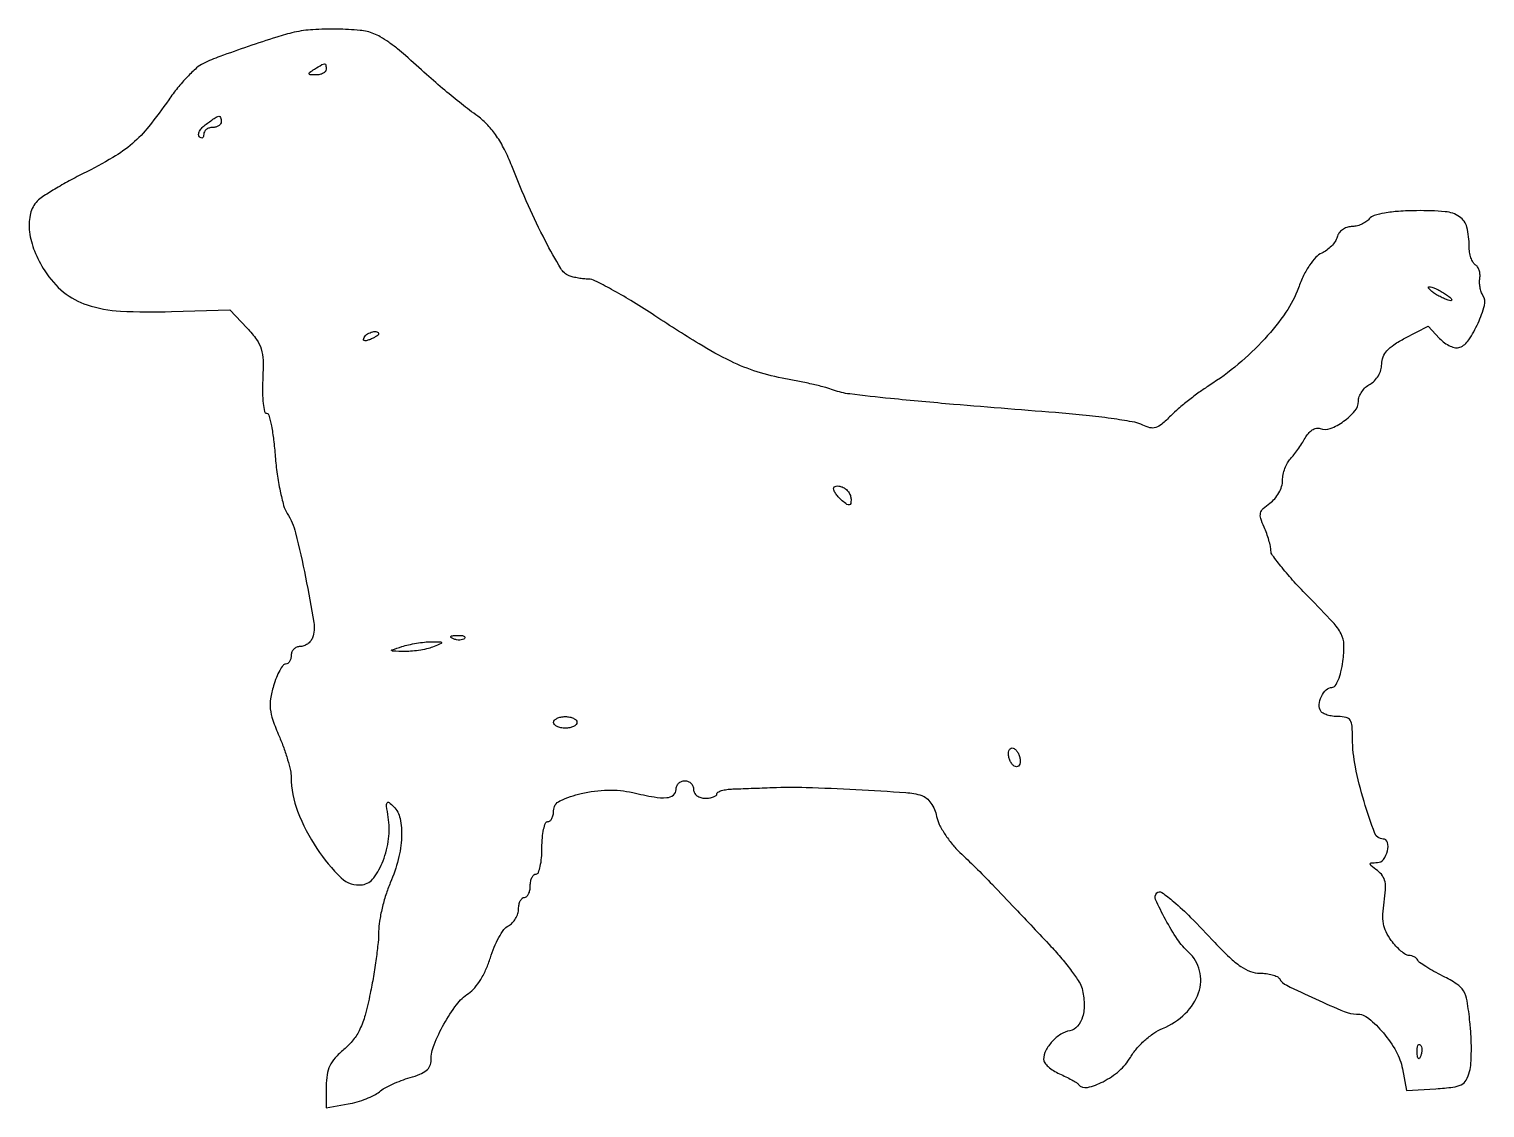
# Model space of a CAD drawing. Extents: x 0 to 250, y 0 to 185.
import ezdxf

# ---------------------------------------------------------------- set-up
doc = ezdxf.new("R2010")
doc.units = 0

msp = doc.modelspace()

# ---------------------------------------------------------------- linework, layer by layer
for points in [[(45.5, 184.316745, 0.021913), (42.516946, 183.50486, 0.005204), (37.626373, 181.884413, 0.005172), (32.774132, 180.164134, 0.022458), (29.958259, 178.986988, 0.071569), (28.781209, 178.209475, 0.020189), (27.193988, 176.679516, 0.019911), (25.520493, 174.785174, 0.01981), (24, 172.760577, -0.01745), (20.596106, 168.183348, -0.046066), (17.766275, 165.243866, -0.045562), (14.427916, 162.854161, -0.016765), (9.328182, 160.090069, 0.00973), (6.622204, 158.672284, 0.011719), (4.138591, 157.232015, 0.010443), (2.111754, 155.933341, 0.073994), (1.25, 155.148939, 0.124874), (0.2224, 152.94432, 0.078883), (0.136042, 150.092322, 0.064951), (0.993695, 146.827488, 0.044517), (2.75, 143.417266, 0.080046), (5.975798, 139.771166, 0.094299), (10.017962, 137.569787, 0.065082), (15.738899, 136.524791, 0.020198), (24.5, 136.43456), (34.5, 136.735578), (37.443092, 133.601406, -0.030814), (39.065972, 131.6445, -0.084581), (39.863154, 130.043513, -0.069123), (40.169392, 128.086268, -0.015868), (40.120592, 124.733617, 0.015191), (40.085616, 122.535437, 0.02515), (40.205664, 120.68425, 0.022736), (40.432172, 119.285233, 0.355093), (40.783161, 119, -0.342019), (41.17358, 118.69756, -0.013577), (41.603225, 116.824275, -0.019016), (41.989845, 114.432736, -0.011691), (42.271492, 111.593275, 0.015895), (42.595354, 108.585837, 0.017029), (43.104542, 105.673938, 0.016819), (43.709124, 103.211956, 0.073047), (44.320784, 101.843275, -0.081209), (45.75307, 98.493422, -0.010589), (47.458799, 90.894282, -0.008198), (48.900446, 83.114609, -0.134106), (48.63878, 80.501059, -0.080982), (48.304094, 79.927239, -0.065655), (47.782128, 79.440936, -0.066524), (47.159863, 79.112163, -0.088534), (46.531385, 79, 0.096942), (45.946902, 78.885603, 0.097427), (45.449844, 78.559375, 0.098422), (45.117025, 78.072412, 0.101174), (45, 77.5, -0.062128), (44.928456, 76.926447, -0.080436), (44.718042, 76.440625, -0.097926), (44.406213, 76.115468, -0.153973), (44.040142, 76, 0.237366), (43.601224, 75.779191, 0.033168), (43.033861, 74.898438, 0.032043), (42.460501, 73.686514, 0.022033), (41.962393, 72.25, 0.032879), (41.463474, 70.059876, 0.067507), (41.422317, 68.304196, 0.056432), (41.854462, 66.40836, 0.017294), (42.922251, 63.667095, -0.015009), (43.717584, 61.652556, -0.015059), (44.389661, 59.596162, -0.015048), (44.866886, 57.770443, -0.056454), (45, 56.595233, 0.09333), (46.0995, 50.756156, 0.053263), (49.41676, 44.36351, 0.054484), (53.591894, 39.345345, 0.231217), (57.203266, 38.174432, 0.200672), (59.147202, 39.331762, 0.068198), (60.760409, 42.273997, 0.060911), (61.698112, 46.045711, 0.069602), (61.635043, 49.760216, -0.00715), (61.365536, 51.649993, -0.150565), (61.461497, 52.203945, -0.47058), (61.774961, 52.274276, -0.031621), (62.561213, 51.581644, -0.147179), (63.668908, 49.52053, -0.061013), (63.921069, 46.335307, -0.051472), (63.360077, 42.512989, -0.039115), (62, 38.5, 0.024097), (61.234103, 36.445139, 0.018263), (60.5875, 34.127452, 0.01858), (60.140264, 31.902797, 0.040331), (60, 30.166721, -0.025554), (59.90395, 28.288589, -0.008242), (59.573884, 25.520431, -0.008195), (59.10473, 22.448463, -0.009102), (58.549393, 19.499626, -0.014807), (57.671979, 15.818028, -0.043996), (56.779426, 13.38426, -0.059004), (55.645468, 11.564724, -0.048733), (54.049393, 9.927174, 0.033636), (52.536741, 8.46602, 0.071216), (51.627585, 7.11774, 0.074027), (51.153594, 5.60317, 0.038898), (51, 3.631861), (51, -0.090626), (54.75, 0.581349, 0.025599), (56.305387, 0.94307, 0.02282), (57.877757, 1.473434, 0.023476), (59.247515, 2.081675, 0.063018), (60.131725, 2.674612, -0.051862), (61.006454, 3.289824, -0.019337), (62.346999, 3.971869, -0.018916), (63.876774, 4.608124, -0.021734), (65.381725, 5.094954, 0.028749), (67.07737, 5.669854, 0.076789), (68.170758, 6.321764, 0.110706), (68.782326, 7.110796, 0.110155), (69, 8.086842, -0.095121), (69.510433, 10.745642, -0.032886), (71.201189, 14.290091, -0.033088), (73.358799, 17.605008, -0.087122), (75.418114, 19.538303, 0.074584), (76.467058, 20.475008, 0.036144), (77.515543, 21.941447, 0.03349), (78.448373, 23.726699, 0.031871), (79.152201, 25.649908, -0.027178), (79.794795, 27.458153, -0.029538), (80.614734, 29.134742, -0.030858), (81.482241, 30.471616, -0.110976), (82.24695, 31.132164, 0.077063), (82.917479, 31.636864, 0.057185), (83.485042, 32.371935, 0.057334), (83.869934, 33.214019, 0.078706), (84, 34.035184, -0.048922), (84.073747, 34.787094, -0.068922), (84.29375, 35.422835, -0.089104), (84.618175, 35.850907, -0.188314), (85, 36, 0.191087), (85.381882, 36.151477, 0.088204), (85.70625, 36.5875, 0.068025), (85.926307, 37.234582, 0.048028), (86, 38, -0.048028), (86.073693, 38.765418, -0.068025), (86.29375, 39.4125, -0.088204), (86.618118, 39.848523, -0.191087), (87, 40, 0.31052), (87.388512, 40.267028, 0.036969), (87.70625, 41.321875, 0.033738), (87.927717, 42.775243, 0.020945), (88, 44.5, -0.020945), (88.072283, 46.224757, -0.033738), (88.29375, 47.678125, -0.036969), (88.611488, 48.732972, -0.31052), (89, 49, 0.177191), (89.381627, 49.139626, 0.092462), (89.70625, 49.537049, 0.072572), (89.926024, 50.128772, 0.052732), (90, 50.828252, -0.289227), (91.079624, 52.538517, -0.054423), (94.73576, 53.814905, -0.050573), (99.307721, 54.394427, -0.063308), (103.557827, 53.961888, 0.013207), (107.235781, 53.210754, 0.061885), (109.388624, 53.099932, 0.150864), (110.540811, 53.549013, 0.22879), (111, 54.5, -0.099038), (111.114514, 55.072457, -0.097945), (111.440625, 55.559375, -0.097945), (111.927543, 55.885486, -0.099038), (112.5, 56, -0.099038), (113.072457, 55.885486, -0.097945), (113.559375, 55.559375, -0.097945), (113.885486, 55.072457, -0.099038), (114, 54.5, 0.130775), (114.153209, 53.924246, 0.10214), (114.583333, 53.4375, 0.08892), (115.230589, 53.111864, 0.072314), (116, 53, 0.035683), (116.765994, 53.054736, 0.054077), (117.4125, 53.220312, 0.070716), (117.855821, 53.462482, 0.236684), (118, 53.75, -0.277605), (118.1778, 54.04556, -0.047876), (118.807812, 54.305984, -0.040235), (119.696275, 54.500808, -0.02573), (120.75, 54.589518, 0.000586), (122.084255, 54.634516, 0.000251), (123.867188, 54.69763, 0.000248), (125.767322, 54.766792, 0.000327), (127.5, 54.831853, -0.017249), (133.305995, 54.853278, -0.005675), (141.84031, 54.493303, -0.003422), (150.401102, 53.97605, -0.060107), (153.128166, 53.459322, -0.101377), (153.945598, 53.002733, -0.060554), (154.697948, 52.176082, -0.054865), (155.300948, 51.092459, -0.050237), (155.67575, 49.871248, 0.06609), (156.142095, 48.507017, 0.028504), (157.095988, 46.834679, 0.027592), (158.32902, 45.145422, 0.032728), (159.677064, 43.701676, -0.006903), (162.32873, 41.140515, -0.004875), (165.239287, 38.193666, -0.003142), (169.13806, 34.11758, -0.000844), (175.279043, 27.593992, -0.013885), (177.149246, 25.486187, -0.015817), (178.816931, 23.365301, -0.015108), (180.113434, 21.488372, -0.080667), (180.611922, 20.351713, -0.053692), (180.987129, 17.782764, -0.080064), (180.711251, 15.533407, -0.104897), (179.847985, 13.918273, -0.172264), (178.524933, 13.143548, 0.095303), (176.956084, 12.5195, 0.065491), (175.487069, 11.283637, 0.066812), (174.417904, 9.744616, 0.112655), (174.031803, 8.228561, 0.164396), (174.209409, 7.656169, 0.051174), (174.817155, 6.975697, 0.044914), (175.699861, 6.304981, 0.036527), (176.75, 5.748916, -0.010745), (177.83956, 5.242016, -0.012969), (178.839062, 4.718008, -0.01164), (179.653448, 4.238557, -0.081296), (180, 3.936073, 0.282791), (181.527529, 3.415159, 0.064095), (184.215008, 4.397855, 0.057888), (186.990097, 6.27292, 0.082157), (188.898508, 8.552557, -0.043512), (189.964962, 10.046333, -0.032633), (191.375546, 11.49457, -0.033079), (192.930128, 12.719104, -0.051365), (194.428321, 13.534497, 0.09192), (198.321377, 16.080121, 0.120309), (200.603697, 19.649491, 0.142336), (200.77969, 23.41864, 0.150996), (198.89359, 26.595012, -0.060805), (196.983504, 28.798883, -0.024731), (194.928277, 32.202811, -0.016444), (193.222092, 35.6391, -0.313003), (193.424108, 36.757441, -0.3616), (194.290041, 36.836856, -0.026118), (196.342104, 35.261552, -0.021384), (199.230138, 32.572684, -0.00646), (203.383422, 28.25, 0.014594), (205.88675, 25.728, 0.040505), (207.829419, 24.160369, 0.058946), (209.496113, 23.292159, 0.09087), (211.090402, 23, -0.030952), (212.201419, 22.931157, -0.036771), (213.231772, 22.725212, -0.039907), (214.05188, 22.42533, -0.147785), (214.460104, 22.064553, 0.140479), (215.708489, 20.92903, 0.007341), (220.648431, 18.577546, 0.008972), (225.588809, 16.420603, 0.098746), (227.697766, 16, -0.174064), (229.766717, 15.257236, -0.046434), (232.289225, 12.751063, -0.046616), (234.465218, 9.588645, -0.081195), (235.546772, 6.602376), (236.240624, 2.903826), (241.302913, 3.201913, 0.014195), (244.215562, 3.456552, 0.088819), (245.641421, 3.886344, 0.147864), (246.476111, 4.685318, 0.063572), (247.06338, 6.12759, 0.048812), (247.291935, 7.524636, 0.014172), (247.371177, 9.708313, 0.014103), (247.320927, 12.186512, 0.014633), (247.130779, 14.627479, 0.013715), (246.639859, 18.257211, 0.092729), (246.026196, 19.955245, 0.117048), (244.895542, 21.133573, 0.027341), (242.5, 22.49989, -0.010813), (240.943612, 23.320665, -0.014647), (239.577083, 24.13278, -0.011563), (238.487562, 24.860111, -0.136035), (238.166667, 25.25, 0.108781), (237.953442, 25.539432, 0.059793), (237.588542, 25.788919, 0.055368), (237.137631, 25.963626, 0.058088), (236.666667, 26.031425, -0.137601), (236.095759, 26.208286, -0.033283), (235.29527, 26.804829, -0.031659), (234.435511, 27.63897, -0.026873), (233.636381, 28.620161, -0.045762), (232.769787, 30.071462, -0.066035), (232.307275, 31.491071, -0.05816), (232.19863, 33.112873, -0.027323), (232.41697, 35.206126, 0.021111), (232.662896, 37.31027, 0.070697), (232.570116, 38.692471, 0.10176), (232.127258, 39.708602, 0.077144), (231.280589, 40.585587, -0.006003), (230.155754, 41.460393, -0.222481), (230.015321, 41.743873, -0.400659), (230.177641, 41.921633, -0.012612), (231.25, 41.968197, 0.233055), (232.308012, 42.513785, 0.099074), (233.004238, 43.995548, 0.125177), (232.99381, 45.421496, 0.340969), (232.244111, 46, -0.311902), (230.827131, 46.979176, -0.016652), (228.96791, 52.440382, -0.025049), (227.48488, 58.378415, -0.04833), (227.005577, 63.25, 0.018619), (226.92319, 65.376685, 0.126193), (226.58784, 66.365362, 0.1947), (225.890946, 66.850503, 0.055945), (224.559017, 67, -0.034335), (223.58341, 67.067074, -0.039233), (222.669908, 67.267241, -0.042953), (221.938205, 67.559486, -0.138724), (221.555773, 67.909758, -0.160861), (221.282476, 69.053328, -0.088613), (221.65764, 70.457, -0.092079), (222.475835, 71.599269, -0.193767), (223.471065, 72, 0.246618), (224.014019, 72.285148, 0.05175), (224.54584, 73.258141, 0.041321), (225.009127, 74.683724, 0.023855), (225.339219, 76.458218, 0.037505), (225.515617, 79.335015, 0.119291), (225.040149, 81.187858, 0.066143), (223.619566, 83.174573, 0.006293), (219.475143, 87.487915, -0.01007), (216.994577, 90.108927, -0.014244), (214.902073, 92.547102, -0.0103), (213.280397, 94.635899, -0.161268), (213, 95.482644, 0.054069), (212.921878, 96.202957, 0.017388), (212.654693, 97.24568, 0.017117), (212.274459, 98.393675, 0.018365), (211.824488, 99.485863, -0.030578), (211.256899, 100.965057, -0.136914), (211.226462, 101.883818, -0.145276), (211.676063, 102.655486, -0.03594), (212.824488, 103.58962, 0.064027), (213.656877, 104.347976, 0.048719), (214.360943, 105.362531, 0.049695), (214.840282, 106.465404, 0.077829), (215, 107.485275, -0.048937), (215.098756, 108.49187, -0.037809), (215.394231, 109.554638, -0.038859), (215.827604, 110.513627, -0.070939), (216.342064, 111.199207, 0.028241), (216.940012, 111.868805, 0.013485), (217.634522, 112.790977, 0.01332), (218.310148, 113.795928, 0.018466), (218.857318, 114.733397, -0.053925), (219.419667, 115.556893, -0.073505), (220.0963, 116.146955, -0.089802), (220.796986, 116.436034, -0.145661), (221.434466, 116.386774, 0.186032), (223.185061, 116.389316, 0.062903), (225.467452, 117.62127, 0.062712), (227.384253, 119.392156, 0.176728), (228, 121.079826, -0.09289), (228.147448, 121.866653, -0.057568), (228.5875, 122.700672, -0.055125), (229.235106, 123.453124, -0.064743), (230, 124, 0.078027), (230.780655, 124.589936, 0.060214), (231.425279, 125.442063, 0.05959), (231.854252, 126.433597, 0.072447), (232, 127.434217, -0.093157), (232.230328, 128.659719, -0.090169), (232.89094, 129.733803, -0.064892), (234.088517, 130.763016, -0.024967), (235.983844, 131.874561), (239.967687, 133.951057), (241.927861, 131.847057, 0.047521), (242.787422, 131.084296, 0.05279), (243.747105, 130.527983, 0.059761), (244.659478, 130.245269, 0.137739), (245.368446, 130.311144, 0.156691), (246.933764, 131.569884, 0.040054), (248.520179, 134.455838, 0.038762), (249.615043, 137.501828, 0.209887), (249.365045, 139.199729, -0.059218), (249.072498, 139.818469, -0.035586), (248.869522, 140.606085, -0.035215), (248.77795, 141.430085, -0.050813), (248.822808, 142.16141, 0.062282), (248.849067, 142.844951, 0.059521), (248.707732, 143.525015, 0.064244), (248.428582, 144.099786, 0.109634), (248.04785, 144.470427, -0.128928), (247.645048, 144.893566, -0.045936), (247.307806, 145.66415, -0.04185), (247.0774, 146.617751, -0.038374), (247, 147.624758, 0.059941), (246.606188, 150.897954, 0.185896), (245.359177, 152.69332, 0.129204), (242.886062, 153.565765, 0.023564), (237.990551, 153.737364, 0.013195), (234.903406, 153.618543, 0.026733), (232.489705, 153.331635, 0.032102), (230.725668, 152.907516, 0.1455), (229.855751, 152.326191, -0.073206), (229.290366, 151.818259, -0.044583), (228.499391, 151.389569, -0.043691), (227.619433, 151.097736, -0.058291), (226.783936, 151, 0.084718), (225.995558, 150.865455, 0.073851), (225.254338, 150.474371, 0.075393), (224.671981, 149.894296, 0.09556), (224.344829, 149.210626, -0.081898), (224.008236, 148.455297, -0.045441), (223.377413, 147.664697, -0.04377), (222.572828, 146.960397, -0.053678), (221.708593, 146.460626, 0.101613), (220.700742, 145.741759, 0.039728), (219.635189, 144.39479, 0.034692), (218.609993, 142.606336, 0.025455), (217.718832, 140.5, -0.063809), (215.564598, 136.329512, -0.03407), (211.944421, 131.782064, -0.032247), (207.397378, 127.409335, -0.03399), (202.401535, 123.740459, 0.015007), (200.711808, 122.595603, 0.010216), (198.857624, 121.197898, 0.010302), (197.122367, 119.774543, 0.020323), (195.815907, 118.561798, -0.021271), (194.29341, 117.15388, -0.095882), (193.242414, 116.562399, -0.139101), (192.255207, 116.517949, -0.065083), (191.048101, 116.974257, 0.07864), (189.6572, 117.457586, 0.007652), (186.130146, 118.034667, 0.009552), (181.877427, 118.581018, 0.007418), (177.232193, 119.018178, -0.000972), (158.55999, 120.532835, -0.004489), (147.765712, 121.527211, -0.005471), (140.778845, 122.311479, -0.058065), (138, 122.987751, 0.024122), (136.664772, 123.410297, 0.006903), (134.557618, 123.935895, 0.006932), (132.16062, 124.463804, 0.00731), (129.791892, 124.915169, -0.033154), (124.902849, 126.111379, -0.036335), (120.36782, 127.916834, -0.025196), (114.959525, 130.88475, -0.007186), (106.877578, 136.026946, 0.008455), (103.26147, 138.314848, 0.011528), (99.921877, 140.245416, 0.008501), (97.091232, 141.733833, 0.117306), (95.972347, 142, -0.025852), (95.171245, 142.041448, -0.017051), (94.257399, 142.167886, -0.017173), (93.374717, 142.352266, -0.031545), (92.674202, 142.571526, -0.170493), (91.217454, 143.808888, -0.011771), (88.565677, 148.601551, -0.015789), (85.67146, 154.589119, -0.011452), (82.816522, 161.421972, 0.022692), (81.569862, 164.226753, 0.034133), (80.21292, 166.532793, 0.038515), (78.703757, 168.410148, 0.045493), (77, 169.921972, -0.008523), (74.209667, 172.051583, -0.007394), (71.356411, 174.376582, -0.00647), (68.230513, 177.071339, -0.003933), (64.602132, 180.333293, 0.018225), (63.244673, 181.485253, 0.015438), (61.731191, 182.603589, 0.015715), (60.287638, 183.53717, 0.041428), (59.1849, 184.083293, 0.072047), (56.814435, 184.646283, 0.018072), (52.836145, 184.858116, 0.019259), (48.688287, 184.769103, 0.040507)], [(51, 178, -0.17131), (50.865757, 177.619685, -0.095191), (50.485937, 177.298248, -0.075283), (49.919445, 177.083567, -0.055234), (49.25, 177.015313, -0.011938), (48.271084, 177.047261, -0.327416), (48.083458, 177.201904, -0.309569), (48.169589, 177.436556, -0.011213), (49, 178, -0.007234), (50.26282, 178.790433, -0.137048), (50.707705, 178.914708, -0.364836), (50.938046, 178.720828, -0.042895)], [(33, 169, -0.148195), (32.884432, 168.618646, -0.098894), (32.559375, 168.29375, -0.082425), (32.073457, 168.074694, -0.064853), (31.5, 168, 0.076226), (30.926925, 167.912123, 0.089419), (30.440625, 167.657292, 0.100747), (30.115534, 167.278257, 0.127718), (30, 166.833333, -0.06824), (29.946067, 166.440003, -0.199762), (29.780149, 166.229226, -0.236831), (29.537226, 166.218409, -0.091454), (29.251572, 166.415094, -0.230461), (29.115368, 166.809669, -0.095798), (29.29274, 167.360279, -0.067397), (29.754434, 167.983964, -0.041922), (30.442702, 168.581761, -0.007424), (31.978408, 169.670077, -0.110336), (32.586145, 169.914152, -0.378324), (32.896395, 169.719099, -0.071668)], [(244, 138.429632, -0.439016), (243.867419, 138.307737, -0.048507), (243.4125, 138.390928, -0.03505), (242.767478, 138.624831, -0.018363), (242, 139, -0.018122), (241.233921, 139.446431, -0.025446), (240.5875, 139.902822, -0.023718), (240.108693, 140.316932, -0.205392), (240, 140.570368, -0.439016), (240.132581, 140.692263, -0.048507), (240.5875, 140.609072, -0.03505), (241.232522, 140.375169, -0.018363), (242, 140, -0.018122), (242.766079, 139.553569, -0.025446), (243.4125, 139.097178, -0.023718), (243.891307, 138.683068, -0.205392)], [(60, 132.606989, -0.2252), (59.911231, 132.419896, -0.029412), (59.544118, 132.154486, -0.029555), (59.042538, 131.875192, -0.020646), (58.448062, 131.618443, -0.036408), (57.868281, 131.443138, -0.155351), (57.512472, 131.474315, -0.32948), (57.393111, 131.674071, -0.1144), (57.507079, 132.011454, -0.115814), (58.098109, 132.603931, -0.080554), (58.973761, 132.969265, -0.115534), (59.708846, 132.972535, -0.349578)], [(141, 104.270566, -0.040905), (140.939089, 103.527266, -0.317246), (140.707915, 103.292614, -0.200989), (140.307198, 103.381479, -0.019452), (139.5, 104, -0.030499), (138.925932, 104.538785, -0.033474), (138.440625, 105.127766, -0.035603), (138.10015, 105.681736, -0.120558), (138, 106.09106, -0.21403), (138.122865, 106.364939, -0.138104), (138.440625, 106.519584, -0.088276), (138.925278, 106.520729, -0.048206), (139.5, 106.361626, -0.080255), (140.073415, 106.028287, -0.06554), (140.559375, 105.509941, -0.066583), (140.887929, 104.892926, -0.089319)], [(74.729167, 80.395833, -0.126455), (74.402231, 80.202593, -0.060344), (73.916927, 80.123424, -0.05415), (73.359369, 80.160852, -0.051402), (72.8125, 80.316886, -0.054073), (72.395823, 80.538436, -0.470617), (72.37858, 80.720685, -0.168741), (72.670344, 80.862007, -0.018894), (73.416667, 80.921053, -0.028489), (74.112848, 80.910055, -0.077125), (74.592839, 80.799335, -0.208169), (74.77538, 80.614691, -0.296942)], [(69.5, 79, -0.041255), (68.521174, 78.671936, -0.019109), (67.20625, 78.401663, -0.018779), (65.795051, 78.221537, -0.024805), (64.5, 78.169965, -0.00148), (62.423868, 78.196453, -0.258782), (62.238787, 78.302957, -0.481249), (62.291187, 78.444353, -0.002223), (64, 79, -0.022466), (65.138692, 79.309036, -0.013896), (66.5, 79.574087, -0.013931), (67.861974, 79.761362, -0.024262), (69, 79.830035, -0.003431), (70.572594, 79.837733, -0.262453), (70.783998, 79.718007, -0.448398), (70.729984, 79.54393, -0.005256)], [(94, 66, -0.191087), (93.848523, 65.618118, -0.088204), (93.4125, 65.29375, -0.068025), (92.765418, 65.073693, -0.048028), (92, 65, -0.048028), (91.234582, 65.073693, -0.068025), (90.5875, 65.29375, -0.088204), (90.151477, 65.618118, -0.191087), (90, 66, -0.191087), (90.151477, 66.381882, -0.088204), (90.5875, 66.70625, -0.068025), (91.234582, 66.926307, -0.048028), (92, 67, -0.048028), (92.765418, 66.926307, -0.068025), (93.4125, 66.70625, -0.088204), (93.848523, 66.381882, -0.191087)], [(170, 59.381966, -0.069308), (169.926373, 58.853366, -0.14379), (169.70625, 58.504138, -0.190139), (169.379909, 58.386134, -0.131946), (169, 58.5, -0.091204), (168.617096, 58.846464, -0.053126), (168.29375, 59.377112, -0.050746), (168.074178, 59.99842, -0.059645), (168, 60.618034, -0.069308), (168.073627, 61.146634, -0.14379), (168.29375, 61.495862, -0.190139), (168.620091, 61.613866, -0.131946), (169, 61.5, -0.091204), (169.382904, 61.153536, -0.053126), (169.70625, 60.622888, -0.050746), (169.925822, 60.00158, -0.059645)], [(238.683114, 8.8125, -0.054073), (238.461564, 8.395823, -0.470617), (238.279315, 8.37858, -0.168741), (238.137993, 8.670344, -0.018894), (238.078947, 9.416667, -0.028489), (238.089945, 10.112848, -0.077125), (238.200665, 10.592839, -0.208169), (238.385309, 10.77538, -0.296942), (238.604167, 10.729167, -0.126455), (238.797407, 10.402231, -0.060344), (238.876576, 9.916927, -0.05415), (238.839148, 9.359369, -0.051402)]]:
    msp.add_lwpolyline(points, format="xyb", close=True)

doc.saveas('drawing.dxf')
